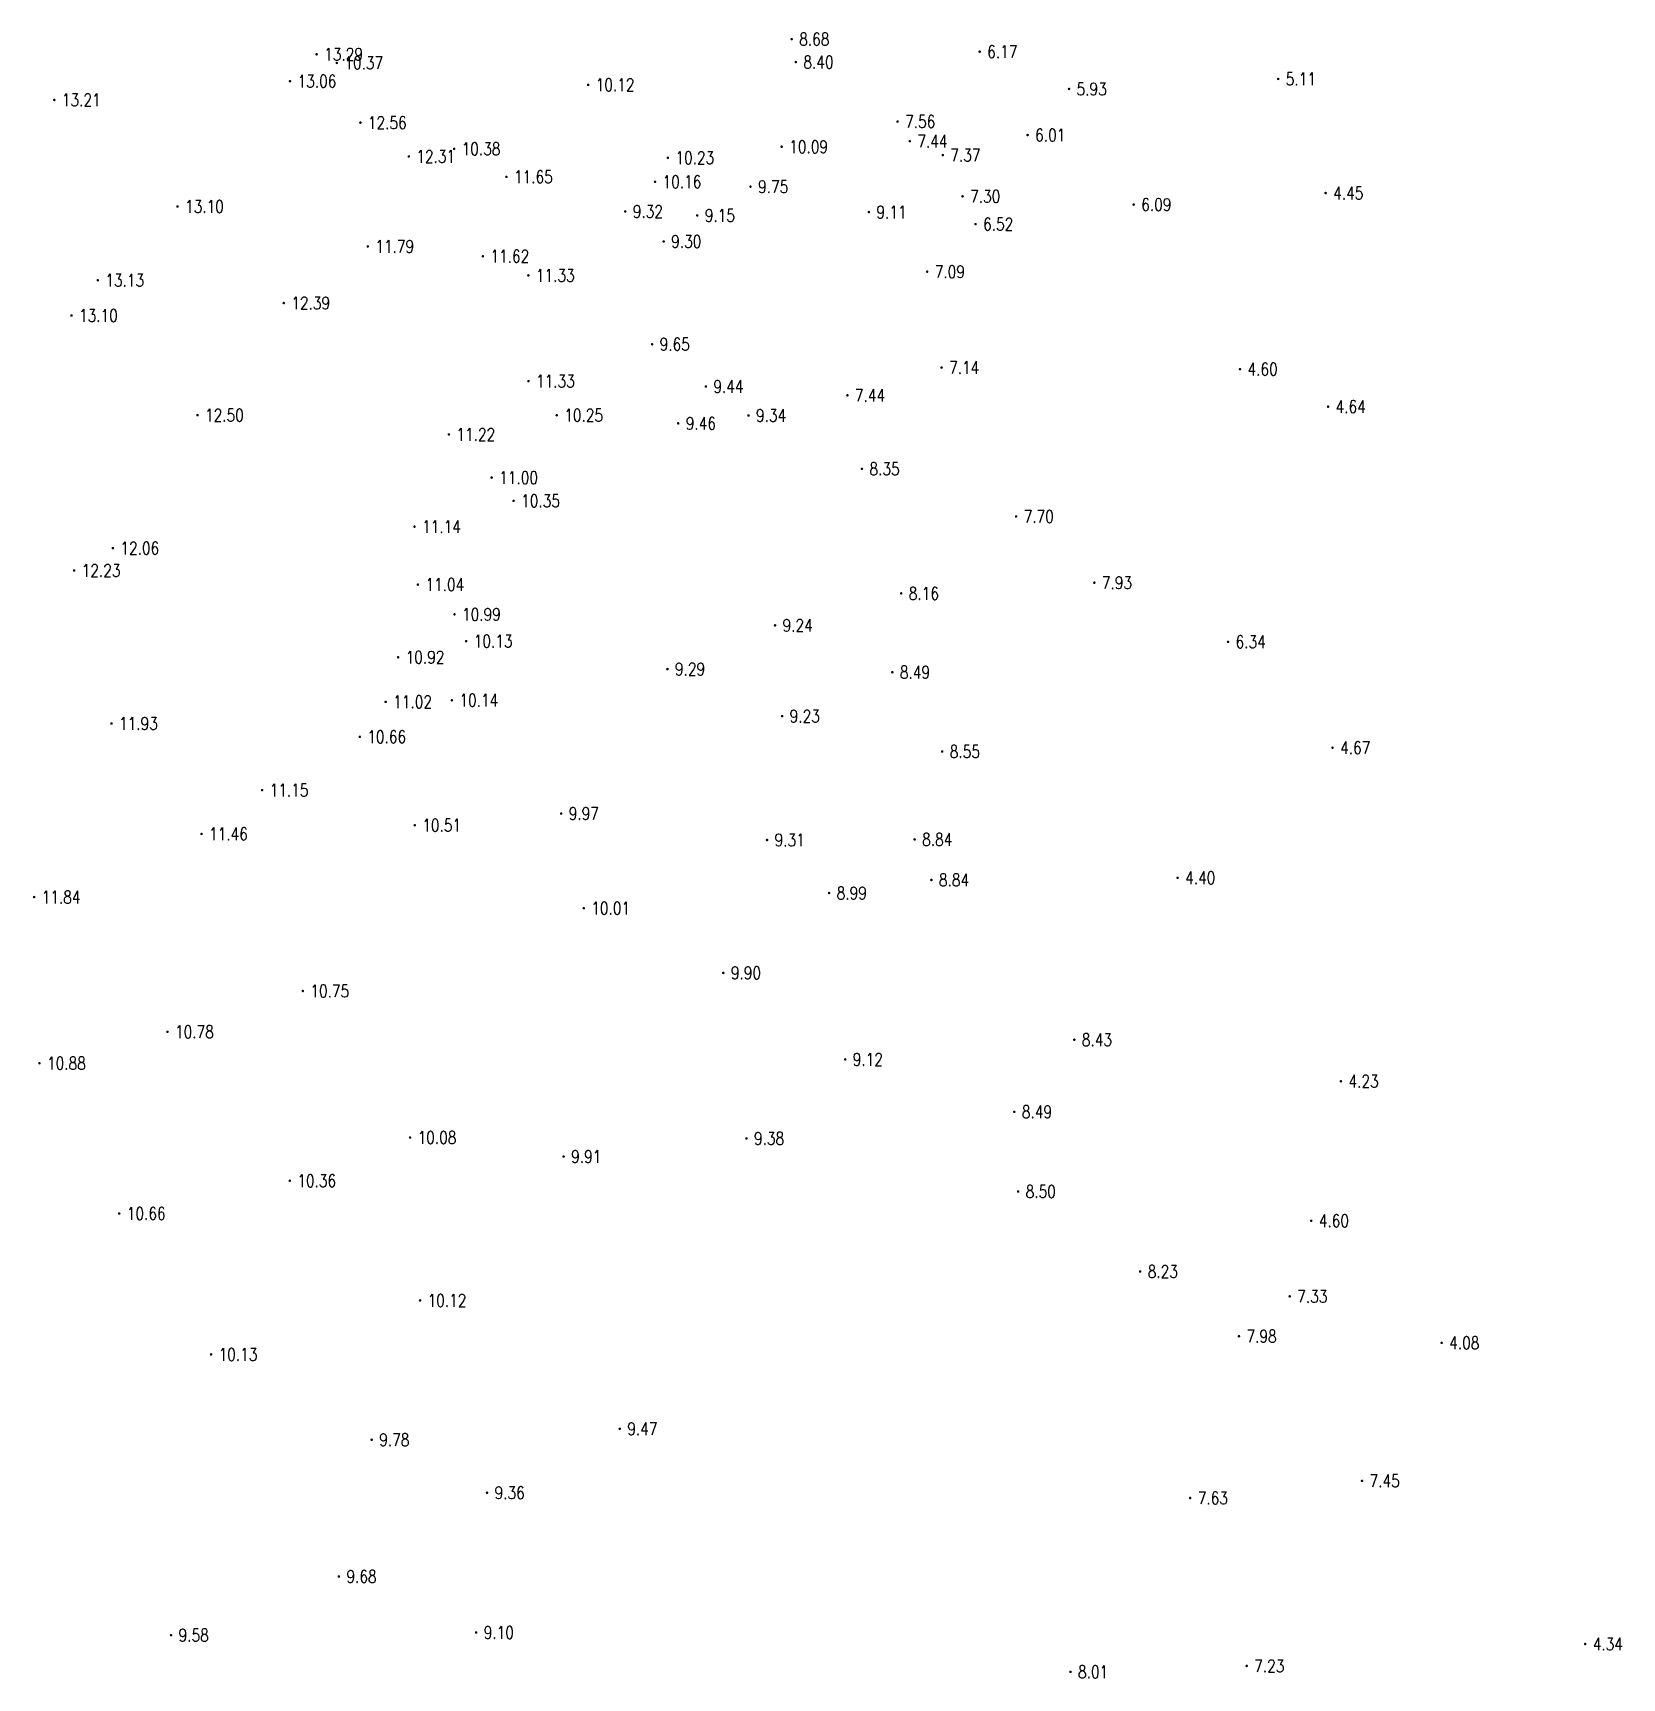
# Model space of a CAD drawing. Extents: x 476861 to 479475, y 2367369 to 2370541.
# Drawn here: x 478455.1 to 478581.5, y 2368628.1 to 2368758.9 of the extents above; entities that cross this region are included whole.
import ezdxf
from ezdxf.enums import TextEntityAlignment as Align

# ---------------------------------------------------------------- set-up
doc = ezdxf.new("R2010")
doc.units = 0
doc.header["$LTSCALE"] = 0.5
doc.layers.get('0').update_dxf_attribs({"linetype": 'CONTINUOUS'})
doc.layers.add('GCD', color=1, linetype='CONTINUOUS')
doc.styles.add('HZ', font='rs.shx', dxfattribs={"width": 0.8, "bigfont": 'hztxt.shx'})

# ---------------------------------------------------------------- blocks, each defined once
blk = doc.blocks.new('GC200')
at = {"linetype": 'Continuous', "const_width": 0.2, "flags": 128}
blk.add_lwpolyline([(-0.1, 0, 1), (0.1, 0, 1)], format="xyb", close=True, dxfattribs=at)

msp = doc.modelspace()

# ---------------------------------------------------------------- block references
at = {"layer": 'GCD', "linetype": 'Continuous'}
ref = msp.add_blockref('GC200', (478515.482, 2368758.403, 8.682), dxfattribs=dict(at, xscale=0.5, yscale=0.5, zscale=0.5))
ref.add_attrib('height', '8.68', dxfattribs={"linetype": 'Continuous', "height": 1, "style": 'HZ', "width": 0.8}).set_placement((478516.082, 2368758.403, 8.682), align=Align.MIDDLE_LEFT)
ref = msp.add_blockref('GC200', (478477.706, 2368757.202, 13.285), dxfattribs=dict(at, xscale=0.5, yscale=0.5, zscale=0.5))
ref.add_attrib('height', '13.29', dxfattribs={"linetype": 'Continuous', "height": 1, "style": 'HZ', "width": 0.8}).set_placement((478478.306, 2368757.202, 13.285), align=Align.MIDDLE_LEFT)
ref = msp.add_blockref('GC200', (478479.31, 2368756.515, 10.365), dxfattribs=dict(at, xscale=0.5, yscale=0.5, zscale=0.5))
ref.add_attrib('height', '10.37', dxfattribs={"linetype": 'Continuous', "height": 1, "style": 'HZ', "width": 0.8}).set_placement((478479.91, 2368756.515, 10.365), align=Align.MIDDLE_LEFT)
ref = msp.add_blockref('GC200', (478515.815, 2368756.585, 8.402), dxfattribs=dict(at, xscale=0.5, yscale=0.5, zscale=0.5))
ref.add_attrib('height', '8.40', dxfattribs={"linetype": 'Continuous', "height": 1, "style": 'HZ', "width": 0.8}).set_placement((478516.415, 2368756.585, 8.402), align=Align.MIDDLE_LEFT)
ref = msp.add_blockref('GC200', (478530.436, 2368757.408, 6.171), dxfattribs=dict(at, xscale=0.5, yscale=0.5, zscale=0.5))
ref.add_attrib('height', '6.17', dxfattribs={"linetype": 'Continuous', "height": 1, "style": 'HZ', "width": 0.8}).set_placement((478531.036, 2368757.408, 6.171), align=Align.MIDDLE_LEFT)
ref = msp.add_blockref('GC200', (478554.173, 2368755.243, 5.111), dxfattribs=dict(at, xscale=0.5, yscale=0.5, zscale=0.5))
ref.add_attrib('height', '5.11', dxfattribs={"linetype": 'Continuous', "height": 1, "style": 'HZ', "width": 0.8}).set_placement((478554.773, 2368755.243, 5.111), align=Align.MIDDLE_LEFT)
ref = msp.add_blockref('GC200', (478475.587, 2368755.06, 13.064), dxfattribs=dict(at, xscale=0.5, yscale=0.5, zscale=0.5))
ref.add_attrib('height', '13.06', dxfattribs={"linetype": 'Continuous', "height": 1, "style": 'HZ', "width": 0.8}).set_placement((478476.187, 2368755.06, 13.064), align=Align.MIDDLE_LEFT)
ref = msp.add_blockref('GC200', (478499.297, 2368754.777, 10.122), dxfattribs=dict(at, xscale=0.5, yscale=0.5, zscale=0.5))
ref.add_attrib('height', '10.12', dxfattribs={"linetype": 'Continuous', "height": 1, "style": 'HZ', "width": 0.8}).set_placement((478499.897, 2368754.777, 10.122), align=Align.MIDDLE_LEFT)
ref = msp.add_blockref('GC200', (478537.537, 2368754.443, 5.931), dxfattribs=dict(at, xscale=0.5, yscale=0.5, zscale=0.5))
ref.add_attrib('height', '5.93', dxfattribs={"linetype": 'Continuous', "height": 1, "style": 'HZ', "width": 0.8}).set_placement((478538.137, 2368754.443, 5.931), align=Align.MIDDLE_LEFT)
ref = msp.add_blockref('GC200', (478456.844, 2368753.571, 13.209), dxfattribs=dict(at, xscale=0.5, yscale=0.5, zscale=0.5))
ref.add_attrib('height', '13.21', dxfattribs={"linetype": 'Continuous', "height": 1, "style": 'HZ', "width": 0.8}).set_placement((478457.444, 2368753.571, 13.209), align=Align.MIDDLE_LEFT)
ref = msp.add_blockref('GC200', (478481.182, 2368751.766, 12.56), dxfattribs=dict(at, xscale=0.5, yscale=0.5, zscale=0.5))
ref.add_attrib('height', '12.56', dxfattribs={"linetype": 'Continuous', "height": 1, "style": 'HZ', "width": 0.8}).set_placement((478481.782, 2368751.766, 12.56), align=Align.MIDDLE_LEFT)
ref = msp.add_blockref('GC200', (478523.903, 2368751.85, 7.56), dxfattribs=dict(at, xscale=0.5, yscale=0.5, zscale=0.5))
ref.add_attrib('height', '7.56', dxfattribs={"linetype": 'Continuous', "height": 1, "style": 'HZ', "width": 0.8}).set_placement((478524.503, 2368751.85, 7.56), align=Align.MIDDLE_LEFT)
ref = msp.add_blockref('GC200', (478524.875, 2368750.288, 7.439), dxfattribs=dict(at, xscale=0.5, yscale=0.5, zscale=0.5))
ref.add_attrib('height', '7.44', dxfattribs={"linetype": 'Continuous', "height": 1, "style": 'HZ', "width": 0.8}).set_placement((478525.475, 2368750.288, 7.439), align=Align.MIDDLE_LEFT)
ref = msp.add_blockref('GC200', (478534.246, 2368750.782, 6.014), dxfattribs=dict(at, xscale=0.5, yscale=0.5, zscale=0.5))
ref.add_attrib('height', '6.01', dxfattribs={"linetype": 'Continuous', "height": 1, "style": 'HZ', "width": 0.8}).set_placement((478534.846, 2368750.782, 6.014), align=Align.MIDDLE_LEFT)
ref = msp.add_blockref('GC200', (478485.033, 2368749.078, 12.31), dxfattribs=dict(at, xscale=0.5, yscale=0.5, zscale=0.5))
ref.add_attrib('height', '12.31', dxfattribs={"linetype": 'Continuous', "height": 1, "style": 'HZ', "width": 0.8}).set_placement((478485.633, 2368749.078, 12.31), align=Align.MIDDLE_LEFT)
ref = msp.add_blockref('GC200', (478488.636, 2368749.683, 10.377), dxfattribs=dict(at, xscale=0.5, yscale=0.5, zscale=0.5))
ref.add_attrib('height', '10.38', dxfattribs={"linetype": 'Continuous', "height": 1, "style": 'HZ', "width": 0.8}).set_placement((478489.236, 2368749.683, 10.377), align=Align.MIDDLE_LEFT)
ref = msp.add_blockref('GC200', (478505.638, 2368748.974, 10.23), dxfattribs=dict(at, xscale=0.5, yscale=0.5, zscale=0.5))
ref.add_attrib('height', '10.23', dxfattribs={"linetype": 'Continuous', "height": 1, "style": 'HZ', "width": 0.8}).set_placement((478506.238, 2368748.974, 10.23), align=Align.MIDDLE_LEFT)
ref = msp.add_blockref('GC200', (478514.686, 2368749.851, 10.09), dxfattribs=dict(at, xscale=0.5, yscale=0.5, zscale=0.5))
ref.add_attrib('height', '10.09', dxfattribs={"linetype": 'Continuous', "height": 1, "style": 'HZ', "width": 0.8}).set_placement((478515.286, 2368749.851, 10.09), align=Align.MIDDLE_LEFT)
ref = msp.add_blockref('GC200', (478527.499, 2368749.185, 7.37), dxfattribs=dict(at, xscale=0.5, yscale=0.5, zscale=0.5))
ref.add_attrib('height', '7.37', dxfattribs={"linetype": 'Continuous', "height": 1, "style": 'HZ', "width": 0.8}).set_placement((478528.099, 2368749.185, 7.37), align=Align.MIDDLE_LEFT)
ref = msp.add_blockref('GC200', (478492.797, 2368747.453, 11.65), dxfattribs=dict(at, xscale=0.5, yscale=0.5, zscale=0.5))
ref.add_attrib('height', '11.65', dxfattribs={"linetype": 'Continuous', "height": 1, "style": 'HZ', "width": 0.8}).set_placement((478493.397, 2368747.453, 11.65), align=Align.MIDDLE_LEFT)
ref = msp.add_blockref('GC200', (478504.616, 2368747.065, 10.16), dxfattribs=dict(at, xscale=0.5, yscale=0.5, zscale=0.5))
ref.add_attrib('height', '10.16', dxfattribs={"linetype": 'Continuous', "height": 1, "style": 'HZ', "width": 0.8}).set_placement((478505.216, 2368747.065, 10.16), align=Align.MIDDLE_LEFT)
ref = msp.add_blockref('GC200', (478512.21, 2368746.675, 9.745), dxfattribs=dict(at, xscale=0.5, yscale=0.5, zscale=0.5))
ref.add_attrib('height', '9.75', dxfattribs={"linetype": 'Continuous', "height": 1, "style": 'HZ', "width": 0.8}).set_placement((478512.81, 2368746.675, 9.745), align=Align.MIDDLE_LEFT)
ref = msp.add_blockref('GC200', (478557.943, 2368746.167, 4.445), dxfattribs=dict(at, xscale=0.5, yscale=0.5, zscale=0.5))
ref.add_attrib('height', '4.45', dxfattribs={"linetype": 'Continuous', "height": 1, "style": 'HZ', "width": 0.8}).set_placement((478558.543, 2368746.167, 4.445), align=Align.MIDDLE_LEFT)
ref = msp.add_blockref('GC200', (478466.642, 2368745.097, 13.099), dxfattribs=dict(at, xscale=0.5, yscale=0.5, zscale=0.5))
ref.add_attrib('height', '13.10', dxfattribs={"linetype": 'Continuous', "height": 1, "style": 'HZ', "width": 0.8}).set_placement((478467.242, 2368745.097, 13.099), align=Align.MIDDLE_LEFT)
ref = msp.add_blockref('GC200', (478502.248, 2368744.704, 9.324), dxfattribs=dict(at, xscale=0.5, yscale=0.5, zscale=0.5))
ref.add_attrib('height', '9.32', dxfattribs={"linetype": 'Continuous', "height": 1, "style": 'HZ', "width": 0.8}).set_placement((478502.848, 2368744.704, 9.324), align=Align.MIDDLE_LEFT)
ref = msp.add_blockref('GC200', (478529.074, 2368745.905, 7.304), dxfattribs=dict(at, xscale=0.5, yscale=0.5, zscale=0.5))
ref.add_attrib('height', '7.30', dxfattribs={"linetype": 'Continuous', "height": 1, "style": 'HZ', "width": 0.8}).set_placement((478529.674, 2368745.905, 7.304), align=Align.MIDDLE_LEFT)
ref = msp.add_blockref('GC200', (478542.68, 2368745.246, 6.094), dxfattribs=dict(at, xscale=0.5, yscale=0.5, zscale=0.5))
ref.add_attrib('height', '6.09', dxfattribs={"linetype": 'Continuous', "height": 1, "style": 'HZ', "width": 0.8}).set_placement((478543.28, 2368745.246, 6.094), align=Align.MIDDLE_LEFT)
ref = msp.add_blockref('GC200', (478507.973, 2368744.388, 9.145), dxfattribs=dict(at, xscale=0.5, yscale=0.5, zscale=0.5))
ref.add_attrib('height', '9.15', dxfattribs={"linetype": 'Continuous', "height": 1, "style": 'HZ', "width": 0.8}).set_placement((478508.573, 2368744.388, 9.145), align=Align.MIDDLE_LEFT)
ref = msp.add_blockref('GC200', (478521.62, 2368744.654, 9.111), dxfattribs=dict(at, xscale=0.5, yscale=0.5, zscale=0.5))
ref.add_attrib('height', '9.11', dxfattribs={"linetype": 'Continuous', "height": 1, "style": 'HZ', "width": 0.8}).set_placement((478522.22, 2368744.654, 9.111), align=Align.MIDDLE_LEFT)
ref = msp.add_blockref('GC200', (478530.105, 2368743.697, 6.516), dxfattribs=dict(at, xscale=0.5, yscale=0.5, zscale=0.5))
ref.add_attrib('height', '6.52', dxfattribs={"linetype": 'Continuous', "height": 1, "style": 'HZ', "width": 0.8}).set_placement((478530.705, 2368743.697, 6.516), align=Align.MIDDLE_LEFT)
ref = msp.add_blockref('GC200', (478505.3, 2368742.315, 9.297), dxfattribs=dict(at, xscale=0.5, yscale=0.5, zscale=0.5))
ref.add_attrib('height', '9.30', dxfattribs={"linetype": 'Continuous', "height": 1, "style": 'HZ', "width": 0.8}).set_placement((478505.9, 2368742.315, 9.297), align=Align.MIDDLE_LEFT)
ref = msp.add_blockref('GC200', (478481.771, 2368741.923, 11.79), dxfattribs=dict(at, xscale=0.5, yscale=0.5, zscale=0.5))
ref.add_attrib('height', '11.79', dxfattribs={"linetype": 'Continuous', "height": 1, "style": 'HZ', "width": 0.8}).set_placement((478482.371, 2368741.923, 11.79), align=Align.MIDDLE_LEFT)
ref = msp.add_blockref('GC200', (478490.926, 2368741.14, 11.616), dxfattribs=dict(at, xscale=0.5, yscale=0.5, zscale=0.5))
ref.add_attrib('height', '11.62', dxfattribs={"linetype": 'Continuous', "height": 1, "style": 'HZ', "width": 0.8}).set_placement((478491.526, 2368741.14, 11.616), align=Align.MIDDLE_LEFT)
ref = msp.add_blockref('GC200', (478494.541, 2368739.619, 11.33), dxfattribs=dict(at, xscale=0.5, yscale=0.5, zscale=0.5))
ref.add_attrib('height', '11.33', dxfattribs={"linetype": 'Continuous', "height": 1, "style": 'HZ', "width": 0.8}).set_placement((478495.141, 2368739.619, 11.33), align=Align.MIDDLE_LEFT)
ref = msp.add_blockref('GC200', (478526.258, 2368739.913, 7.09), dxfattribs=dict(at, xscale=0.5, yscale=0.5, zscale=0.5))
ref.add_attrib('height', '7.09', dxfattribs={"linetype": 'Continuous', "height": 1, "style": 'HZ', "width": 0.8}).set_placement((478526.858, 2368739.913, 7.09), align=Align.MIDDLE_LEFT)
ref = msp.add_blockref('GC200', (478460.303, 2368739.232, 13.133), dxfattribs=dict(at, xscale=0.5, yscale=0.5, zscale=0.5))
ref.add_attrib('height', '13.13', dxfattribs={"linetype": 'Continuous', "height": 1, "style": 'HZ', "width": 0.8}).set_placement((478460.903, 2368739.232, 13.133), align=Align.MIDDLE_LEFT)
ref = msp.add_blockref('GC200', (478475.089, 2368737.421, 12.394), dxfattribs=dict(at, xscale=0.5, yscale=0.5, zscale=0.5))
ref.add_attrib('height', '12.39', dxfattribs={"linetype": 'Continuous', "height": 1, "style": 'HZ', "width": 0.8}).set_placement((478475.689, 2368737.421, 12.394), align=Align.MIDDLE_LEFT)
ref = msp.add_blockref('GC200', (478458.209, 2368736.429, 13.1), dxfattribs=dict(at, xscale=0.5, yscale=0.5, zscale=0.5))
ref.add_attrib('height', '13.10', dxfattribs={"linetype": 'Continuous', "height": 1, "style": 'HZ', "width": 0.8}).set_placement((478458.809, 2368736.429, 13.1), align=Align.MIDDLE_LEFT)
ref = msp.add_blockref('GC200', (478504.384, 2368734.143, 9.653), dxfattribs=dict(at, xscale=0.5, yscale=0.5, zscale=0.5))
ref.add_attrib('height', '9.65', dxfattribs={"linetype": 'Continuous', "height": 1, "style": 'HZ', "width": 0.8}).set_placement((478504.984, 2368734.143, 9.653), align=Align.MIDDLE_LEFT)
ref = msp.add_blockref('GC200', (478527.403, 2368732.287, 7.14), dxfattribs=dict(at, xscale=0.5, yscale=0.5, zscale=0.5))
ref.add_attrib('height', '7.14', dxfattribs={"linetype": 'Continuous', "height": 1, "style": 'HZ', "width": 0.8}).set_placement((478528.003, 2368732.287, 7.14), align=Align.MIDDLE_LEFT)
ref = msp.add_blockref('GC200', (478551.133, 2368732.16, 4.6), dxfattribs=dict(at, xscale=0.5, yscale=0.5, zscale=0.5))
ref.add_attrib('height', '4.60', dxfattribs={"linetype": 'Continuous', "height": 1, "style": 'HZ', "width": 0.8}).set_placement((478551.733, 2368732.16, 4.6), align=Align.MIDDLE_LEFT)
ref = msp.add_blockref('GC200', (478494.551, 2368731.214, 11.33), dxfattribs=dict(at, xscale=0.5, yscale=0.5, zscale=0.5))
ref.add_attrib('height', '11.33', dxfattribs={"linetype": 'Continuous', "height": 1, "style": 'HZ', "width": 0.8}).set_placement((478495.151, 2368731.214, 11.33), align=Align.MIDDLE_LEFT)
ref = msp.add_blockref('GC200', (478508.658, 2368730.783, 9.44), dxfattribs=dict(at, xscale=0.5, yscale=0.5, zscale=0.5))
ref.add_attrib('height', '9.44', dxfattribs={"linetype": 'Continuous', "height": 1, "style": 'HZ', "width": 0.8}).set_placement((478509.258, 2368730.783, 9.44), align=Align.MIDDLE_LEFT)
ref = msp.add_blockref('GC200', (478519.914, 2368730.083, 7.44), dxfattribs=dict(at, xscale=0.5, yscale=0.5, zscale=0.5))
ref.add_attrib('height', '7.44', dxfattribs={"linetype": 'Continuous', "height": 1, "style": 'HZ', "width": 0.8}).set_placement((478520.514, 2368730.083, 7.44), align=Align.MIDDLE_LEFT)
ref = msp.add_blockref('GC200', (478558.14, 2368729.181, 4.64), dxfattribs=dict(at, xscale=0.5, yscale=0.5, zscale=0.5))
ref.add_attrib('height', '4.64', dxfattribs={"linetype": 'Continuous', "height": 1, "style": 'HZ', "width": 0.8}).set_placement((478558.74, 2368729.181, 4.64), align=Align.MIDDLE_LEFT)
ref = msp.add_blockref('GC200', (478468.228, 2368728.503, 12.504), dxfattribs=dict(at, xscale=0.5, yscale=0.5, zscale=0.5))
ref.add_attrib('height', '12.50', dxfattribs={"linetype": 'Continuous', "height": 1, "style": 'HZ', "width": 0.8}).set_placement((478468.828, 2368728.503, 12.504), align=Align.MIDDLE_LEFT)
ref = msp.add_blockref('GC200', (478496.798, 2368728.497, 10.25), dxfattribs=dict(at, xscale=0.5, yscale=0.5, zscale=0.5))
ref.add_attrib('height', '10.25', dxfattribs={"linetype": 'Continuous', "height": 1, "style": 'HZ', "width": 0.8}).set_placement((478497.398, 2368728.497, 10.25), align=Align.MIDDLE_LEFT)
ref = msp.add_blockref('GC200', (478506.46, 2368727.853, 9.458), dxfattribs=dict(at, xscale=0.5, yscale=0.5, zscale=0.5))
ref.add_attrib('height', '9.46', dxfattribs={"linetype": 'Continuous', "height": 1, "style": 'HZ', "width": 0.8}).set_placement((478507.06, 2368727.853, 9.458), align=Align.MIDDLE_LEFT)
ref = msp.add_blockref('GC200', (478512.047, 2368728.481, 9.341), dxfattribs=dict(at, xscale=0.5, yscale=0.5, zscale=0.5))
ref.add_attrib('height', '9.34', dxfattribs={"linetype": 'Continuous', "height": 1, "style": 'HZ', "width": 0.8}).set_placement((478512.647, 2368728.481, 9.341), align=Align.MIDDLE_LEFT)
ref = msp.add_blockref('GC200', (478488.22, 2368726.972, 11.22), dxfattribs=dict(at, xscale=0.5, yscale=0.5, zscale=0.5))
ref.add_attrib('height', '11.22', dxfattribs={"linetype": 'Continuous', "height": 1, "style": 'HZ', "width": 0.8}).set_placement((478488.82, 2368726.972, 11.22), align=Align.MIDDLE_LEFT)
ref = msp.add_blockref('GC200', (478521.069, 2368724.235, 8.352), dxfattribs=dict(at, xscale=0.5, yscale=0.5, zscale=0.5))
ref.add_attrib('height', '8.35', dxfattribs={"linetype": 'Continuous', "height": 1, "style": 'HZ', "width": 0.8}).set_placement((478521.669, 2368724.235, 8.352), align=Align.MIDDLE_LEFT)
ref = msp.add_blockref('GC200', (478491.623, 2368723.536, 10.996), dxfattribs=dict(at, xscale=0.5, yscale=0.5, zscale=0.5))
ref.add_attrib('height', '11.00', dxfattribs={"linetype": 'Continuous', "height": 1, "style": 'HZ', "width": 0.8}).set_placement((478492.223, 2368723.536, 10.996), align=Align.MIDDLE_LEFT)
ref = msp.add_blockref('GC200', (478493.368, 2368721.689, 10.35), dxfattribs=dict(at, xscale=0.5, yscale=0.5, zscale=0.5))
ref.add_attrib('height', '10.35', dxfattribs={"linetype": 'Continuous', "height": 1, "style": 'HZ', "width": 0.8}).set_placement((478493.968, 2368721.689, 10.35), align=Align.MIDDLE_LEFT)
ref = msp.add_blockref('GC200', (478533.333, 2368720.452, 7.7), dxfattribs=dict(at, xscale=0.5, yscale=0.5, zscale=0.5))
ref.add_attrib('height', '7.70', dxfattribs={"linetype": 'Continuous', "height": 1, "style": 'HZ', "width": 0.8}).set_placement((478533.933, 2368720.452, 7.7), align=Align.MIDDLE_LEFT)
ref = msp.add_blockref('GC200', (478485.49, 2368719.638, 11.14), dxfattribs=dict(at, xscale=0.5, yscale=0.5, zscale=0.5))
ref.add_attrib('height', '11.14', dxfattribs={"linetype": 'Continuous', "height": 1, "style": 'HZ', "width": 0.8}).set_placement((478486.09, 2368719.638, 11.14), align=Align.MIDDLE_LEFT)
ref = msp.add_blockref('GC200', (478461.499, 2368717.927, 12.063), dxfattribs=dict(at, xscale=0.5, yscale=0.5, zscale=0.5))
ref.add_attrib('height', '12.06', dxfattribs={"linetype": 'Continuous', "height": 1, "style": 'HZ', "width": 0.8}).set_placement((478462.099, 2368717.927, 12.063), align=Align.MIDDLE_LEFT)
ref = msp.add_blockref('GC200', (478458.42, 2368716.151, 12.228), dxfattribs=dict(at, xscale=0.5, yscale=0.5, zscale=0.5))
ref.add_attrib('height', '12.23', dxfattribs={"linetype": 'Continuous', "height": 1, "style": 'HZ', "width": 0.8}).set_placement((478459.02, 2368716.151, 12.228), align=Align.MIDDLE_LEFT)
ref = msp.add_blockref('GC200', (478485.757, 2368715.03, 11.041), dxfattribs=dict(at, xscale=0.5, yscale=0.5, zscale=0.5))
ref.add_attrib('height', '11.04', dxfattribs={"linetype": 'Continuous', "height": 1, "style": 'HZ', "width": 0.8}).set_placement((478486.357, 2368715.03, 11.041), align=Align.MIDDLE_LEFT)
ref = msp.add_blockref('GC200', (478539.548, 2368715.181, 7.93), dxfattribs=dict(at, xscale=0.5, yscale=0.5, zscale=0.5))
ref.add_attrib('height', '7.93', dxfattribs={"linetype": 'Continuous', "height": 1, "style": 'HZ', "width": 0.8}).set_placement((478540.148, 2368715.181, 7.93), align=Align.MIDDLE_LEFT)
ref = msp.add_blockref('GC200', (478524.195, 2368714.332, 8.165), dxfattribs=dict(at, xscale=0.5, yscale=0.5, zscale=0.5))
ref.add_attrib('height', '8.16', dxfattribs={"linetype": 'Continuous', "height": 1, "style": 'HZ', "width": 0.8}).set_placement((478524.795, 2368714.332, 8.165), align=Align.MIDDLE_LEFT)
ref = msp.add_blockref('GC200', (478488.666, 2368712.664, 10.991), dxfattribs=dict(at, xscale=0.5, yscale=0.5, zscale=0.5))
ref.add_attrib('height', '10.99', dxfattribs={"linetype": 'Continuous', "height": 1, "style": 'HZ', "width": 0.8}).set_placement((478489.266, 2368712.664, 10.991), align=Align.MIDDLE_LEFT)
ref = msp.add_blockref('GC200', (478514.159, 2368711.789, 9.24), dxfattribs=dict(at, xscale=0.5, yscale=0.5, zscale=0.5))
ref.add_attrib('height', '9.24', dxfattribs={"linetype": 'Continuous', "height": 1, "style": 'HZ', "width": 0.8}).set_placement((478514.759, 2368711.789, 9.24), align=Align.MIDDLE_LEFT)
ref = msp.add_blockref('GC200', (478489.601, 2368710.532, 10.131), dxfattribs=dict(at, xscale=0.5, yscale=0.5, zscale=0.5))
ref.add_attrib('height', '10.13', dxfattribs={"linetype": 'Continuous', "height": 1, "style": 'HZ', "width": 0.8}).set_placement((478490.201, 2368710.532, 10.131), align=Align.MIDDLE_LEFT)
ref = msp.add_blockref('GC200', (478550.185, 2368710.476, 6.34), dxfattribs=dict(at, xscale=0.5, yscale=0.5, zscale=0.5))
ref.add_attrib('height', '6.34', dxfattribs={"linetype": 'Continuous', "height": 1, "style": 'HZ', "width": 0.8}).set_placement((478550.785, 2368710.476, 6.34), align=Align.MIDDLE_LEFT)
ref = msp.add_blockref('GC200', (478484.183, 2368709.25, 10.918), dxfattribs=dict(at, xscale=0.5, yscale=0.5, zscale=0.5))
ref.add_attrib('height', '10.92', dxfattribs={"linetype": 'Continuous', "height": 1, "style": 'HZ', "width": 0.8}).set_placement((478484.783, 2368709.25, 10.918), align=Align.MIDDLE_LEFT)
ref = msp.add_blockref('GC200', (478505.598, 2368708.313, 9.293), dxfattribs=dict(at, xscale=0.5, yscale=0.5, zscale=0.5))
ref.add_attrib('height', '9.29', dxfattribs={"linetype": 'Continuous', "height": 1, "style": 'HZ', "width": 0.8}).set_placement((478506.198, 2368708.313, 9.293), align=Align.MIDDLE_LEFT)
ref = msp.add_blockref('GC200', (478523.486, 2368708.061, 8.487), dxfattribs=dict(at, xscale=0.5, yscale=0.5, zscale=0.5))
ref.add_attrib('height', '8.49', dxfattribs={"linetype": 'Continuous', "height": 1, "style": 'HZ', "width": 0.8}).set_placement((478524.086, 2368708.061, 8.487), align=Align.MIDDLE_LEFT)
ref = msp.add_blockref('GC200', (478483.194, 2368705.701, 11.023), dxfattribs=dict(at, xscale=0.5, yscale=0.5, zscale=0.5))
ref.add_attrib('height', '11.02', dxfattribs={"linetype": 'Continuous', "height": 1, "style": 'HZ', "width": 0.8}).set_placement((478483.794, 2368705.701, 11.023), align=Align.MIDDLE_LEFT)
ref = msp.add_blockref('GC200', (478488.461, 2368705.832, 10.139), dxfattribs=dict(at, xscale=0.5, yscale=0.5, zscale=0.5))
ref.add_attrib('height', '10.14', dxfattribs={"linetype": 'Continuous', "height": 1, "style": 'HZ', "width": 0.8}).set_placement((478489.061, 2368705.832, 10.139), align=Align.MIDDLE_LEFT)
ref = msp.add_blockref('GC200', (478514.723, 2368704.569, 9.231), dxfattribs=dict(at, xscale=0.5, yscale=0.5, zscale=0.5))
ref.add_attrib('height', '9.23', dxfattribs={"linetype": 'Continuous', "height": 1, "style": 'HZ', "width": 0.8}).set_placement((478515.323, 2368704.569, 9.231), align=Align.MIDDLE_LEFT)
ref = msp.add_blockref('GC200', (478461.389, 2368703.983, 11.933), dxfattribs=dict(at, xscale=0.5, yscale=0.5, zscale=0.5))
ref.add_attrib('height', '11.93', dxfattribs={"linetype": 'Continuous', "height": 1, "style": 'HZ', "width": 0.8}).set_placement((478461.989, 2368703.983, 11.933), align=Align.MIDDLE_LEFT)
ref = msp.add_blockref('GC200', (478481.134, 2368702.924, 10.662), dxfattribs=dict(at, xscale=0.5, yscale=0.5, zscale=0.5))
ref.add_attrib('height', '10.66', dxfattribs={"linetype": 'Continuous', "height": 1, "style": 'HZ', "width": 0.8}).set_placement((478481.734, 2368702.924, 10.662), align=Align.MIDDLE_LEFT)
ref = msp.add_blockref('GC200', (478527.454, 2368701.757, 8.551), dxfattribs=dict(at, xscale=0.5, yscale=0.5, zscale=0.5))
ref.add_attrib('height', '8.55', dxfattribs={"linetype": 'Continuous', "height": 1, "style": 'HZ', "width": 0.8}).set_placement((478528.054, 2368701.757, 8.551), align=Align.MIDDLE_LEFT)
ref = msp.add_blockref('GC200', (478558.497, 2368702.061, 4.67), dxfattribs=dict(at, xscale=0.5, yscale=0.5, zscale=0.5))
ref.add_attrib('height', '4.67', dxfattribs={"linetype": 'Continuous', "height": 1, "style": 'HZ', "width": 0.8}).set_placement((478559.097, 2368702.061, 4.67), align=Align.MIDDLE_LEFT)
ref = msp.add_blockref('GC200', (478473.367, 2368698.687, 11.153), dxfattribs=dict(at, xscale=0.5, yscale=0.5, zscale=0.5))
ref.add_attrib('height', '11.15', dxfattribs={"linetype": 'Continuous', "height": 1, "style": 'HZ', "width": 0.8}).set_placement((478473.967, 2368698.687, 11.153), align=Align.MIDDLE_LEFT)
ref = msp.add_blockref('GC200', (478497.154, 2368696.822, 9.971), dxfattribs=dict(at, xscale=0.5, yscale=0.5, zscale=0.5))
ref.add_attrib('height', '9.97', dxfattribs={"linetype": 'Continuous', "height": 1, "style": 'HZ', "width": 0.8}).set_placement((478497.754, 2368696.822, 9.971), align=Align.MIDDLE_LEFT)
ref = msp.add_blockref('GC200', (478468.549, 2368695.204, 11.458), dxfattribs=dict(at, xscale=0.5, yscale=0.5, zscale=0.5))
ref.add_attrib('height', '11.46', dxfattribs={"linetype": 'Continuous', "height": 1, "style": 'HZ', "width": 0.8}).set_placement((478469.149, 2368695.204, 11.458), align=Align.MIDDLE_LEFT)
ref = msp.add_blockref('GC200', (478485.507, 2368695.893, 10.514), dxfattribs=dict(at, xscale=0.5, yscale=0.5, zscale=0.5))
ref.add_attrib('height', '10.51', dxfattribs={"linetype": 'Continuous', "height": 1, "style": 'HZ', "width": 0.8}).set_placement((478486.107, 2368695.893, 10.514), align=Align.MIDDLE_LEFT)
ref = msp.add_blockref('GC200', (478513.524, 2368694.721, 9.307), dxfattribs=dict(at, xscale=0.5, yscale=0.5, zscale=0.5))
ref.add_attrib('height', '9.31', dxfattribs={"linetype": 'Continuous', "height": 1, "style": 'HZ', "width": 0.8}).set_placement((478514.124, 2368694.721, 9.307), align=Align.MIDDLE_LEFT)
ref = msp.add_blockref('GC200', (478525.258, 2368694.767, 8.838), dxfattribs=dict(at, xscale=0.5, yscale=0.5, zscale=0.5))
ref.add_attrib('height', '8.84', dxfattribs={"linetype": 'Continuous', "height": 1, "style": 'HZ', "width": 0.8}).set_placement((478525.858, 2368694.767, 8.838), align=Align.MIDDLE_LEFT)
ref = msp.add_blockref('GC200', (478526.591, 2368691.543, 8.836), dxfattribs=dict(at, xscale=0.5, yscale=0.5, zscale=0.5))
ref.add_attrib('height', '8.84', dxfattribs={"linetype": 'Continuous', "height": 1, "style": 'HZ', "width": 0.8}).set_placement((478527.191, 2368691.543, 8.836), align=Align.MIDDLE_LEFT)
ref = msp.add_blockref('GC200', (478546.172, 2368691.716, 4.4), dxfattribs=dict(at, xscale=0.5, yscale=0.5, zscale=0.5))
ref.add_attrib('height', '4.40', dxfattribs={"linetype": 'Continuous', "height": 1, "style": 'HZ', "width": 0.8}).set_placement((478546.772, 2368691.716, 4.4), align=Align.MIDDLE_LEFT)
ref = msp.add_blockref('GC200', (478455.241, 2368690.181, 11.837), dxfattribs=dict(at, xscale=0.5, yscale=0.5, zscale=0.5))
ref.add_attrib('height', '11.84', dxfattribs={"linetype": 'Continuous', "height": 1, "style": 'HZ', "width": 0.8}).set_placement((478455.841, 2368690.181, 11.837), align=Align.MIDDLE_LEFT)
ref = msp.add_blockref('GC200', (478518.461, 2368690.502, 8.989), dxfattribs=dict(at, xscale=0.5, yscale=0.5, zscale=0.5))
ref.add_attrib('height', '8.99', dxfattribs={"linetype": 'Continuous', "height": 1, "style": 'HZ', "width": 0.8}).set_placement((478519.061, 2368690.502, 8.989), align=Align.MIDDLE_LEFT)
ref = msp.add_blockref('GC200', (478498.947, 2368689.297, 10.011), dxfattribs=dict(at, xscale=0.5, yscale=0.5, zscale=0.5))
ref.add_attrib('height', '10.01', dxfattribs={"linetype": 'Continuous', "height": 1, "style": 'HZ', "width": 0.8}).set_placement((478499.547, 2368689.297, 10.011), align=Align.MIDDLE_LEFT)
ref = msp.add_blockref('GC200', (478510.046, 2368684.148, 9.901), dxfattribs=dict(at, xscale=0.5, yscale=0.5, zscale=0.5))
ref.add_attrib('height', '9.90', dxfattribs={"linetype": 'Continuous', "height": 1, "style": 'HZ', "width": 0.8}).set_placement((478510.646, 2368684.148, 9.901), align=Align.MIDDLE_LEFT)
ref = msp.add_blockref('GC200', (478476.609, 2368682.712, 10.748), dxfattribs=dict(at, xscale=0.5, yscale=0.5, zscale=0.5))
ref.add_attrib('height', '10.75', dxfattribs={"linetype": 'Continuous', "height": 1, "style": 'HZ', "width": 0.8}).set_placement((478477.209, 2368682.712, 10.748), align=Align.MIDDLE_LEFT)
ref = msp.add_blockref('GC200', (478465.843, 2368679.47, 10.775), dxfattribs=dict(at, xscale=0.5, yscale=0.5, zscale=0.5))
ref.add_attrib('height', '10.78', dxfattribs={"linetype": 'Continuous', "height": 1, "style": 'HZ', "width": 0.8}).set_placement((478466.443, 2368679.47, 10.775), align=Align.MIDDLE_LEFT)
ref = msp.add_blockref('GC200', (478537.956, 2368678.837, 8.43), dxfattribs=dict(at, xscale=0.5, yscale=0.5, zscale=0.5))
ref.add_attrib('height', '8.43', dxfattribs={"linetype": 'Continuous', "height": 1, "style": 'HZ', "width": 0.8}).set_placement((478538.556, 2368678.837, 8.43), align=Align.MIDDLE_LEFT)
ref = msp.add_blockref('GC200', (478455.664, 2368676.965, 10.882), dxfattribs=dict(at, xscale=0.5, yscale=0.5, zscale=0.5))
ref.add_attrib('height', '10.88', dxfattribs={"linetype": 'Continuous', "height": 1, "style": 'HZ', "width": 0.8}).set_placement((478456.264, 2368676.965, 10.882), align=Align.MIDDLE_LEFT)
ref = msp.add_blockref('GC200', (478519.738, 2368677.272, 9.121), dxfattribs=dict(at, xscale=0.5, yscale=0.5, zscale=0.5))
ref.add_attrib('height', '9.12', dxfattribs={"linetype": 'Continuous', "height": 1, "style": 'HZ', "width": 0.8}).set_placement((478520.338, 2368677.272, 9.121), align=Align.MIDDLE_LEFT)
ref = msp.add_blockref('GC200', (478559.16, 2368675.533, 4.23), dxfattribs=dict(at, xscale=0.5, yscale=0.5, zscale=0.5))
ref.add_attrib('height', '4.23', dxfattribs={"linetype": 'Continuous', "height": 1, "style": 'HZ', "width": 0.8}).set_placement((478559.76, 2368675.533, 4.23), align=Align.MIDDLE_LEFT)
ref = msp.add_blockref('GC200', (478533.186, 2368673.1, 8.49), dxfattribs=dict(at, xscale=0.5, yscale=0.5, zscale=0.5))
ref.add_attrib('height', '8.49', dxfattribs={"linetype": 'Continuous', "height": 1, "style": 'HZ', "width": 0.8}).set_placement((478533.786, 2368673.1, 8.49), align=Align.MIDDLE_LEFT)
ref = msp.add_blockref('GC200', (478485.136, 2368671.062, 10.078), dxfattribs=dict(at, xscale=0.5, yscale=0.5, zscale=0.5))
ref.add_attrib('height', '10.08', dxfattribs={"linetype": 'Continuous', "height": 1, "style": 'HZ', "width": 0.8}).set_placement((478485.736, 2368671.062, 10.078), align=Align.MIDDLE_LEFT)
ref = msp.add_blockref('GC200', (478511.885, 2368670.987, 9.381), dxfattribs=dict(at, xscale=0.5, yscale=0.5, zscale=0.5))
ref.add_attrib('height', '9.38', dxfattribs={"linetype": 'Continuous', "height": 1, "style": 'HZ', "width": 0.8}).set_placement((478512.485, 2368670.987, 9.381), align=Align.MIDDLE_LEFT)
ref = msp.add_blockref('GC200', (478497.346, 2368669.546, 9.906), dxfattribs=dict(at, xscale=0.5, yscale=0.5, zscale=0.5))
ref.add_attrib('height', '9.91', dxfattribs={"linetype": 'Continuous', "height": 1, "style": 'HZ', "width": 0.8}).set_placement((478497.946, 2368669.546, 9.906), align=Align.MIDDLE_LEFT)
ref = msp.add_blockref('GC200', (478475.569, 2368667.625, 10.358), dxfattribs=dict(at, xscale=0.5, yscale=0.5, zscale=0.5))
ref.add_attrib('height', '10.36', dxfattribs={"linetype": 'Continuous', "height": 1, "style": 'HZ', "width": 0.8}).set_placement((478476.169, 2368667.625, 10.358), align=Align.MIDDLE_LEFT)
ref = msp.add_blockref('GC200', (478533.491, 2368666.769, 8.502), dxfattribs=dict(at, xscale=0.5, yscale=0.5, zscale=0.5))
ref.add_attrib('height', '8.50', dxfattribs={"linetype": 'Continuous', "height": 1, "style": 'HZ', "width": 0.8}).set_placement((478534.091, 2368666.769, 8.502), align=Align.MIDDLE_LEFT)
ref = msp.add_blockref('GC200', (478462.008, 2368665.019, 10.658), dxfattribs=dict(at, xscale=0.5, yscale=0.5, zscale=0.5))
ref.add_attrib('height', '10.66', dxfattribs={"linetype": 'Continuous', "height": 1, "style": 'HZ', "width": 0.8}).set_placement((478462.608, 2368665.019, 10.658), align=Align.MIDDLE_LEFT)
ref = msp.add_blockref('GC200', (478556.801, 2368664.441, 4.6), dxfattribs=dict(at, xscale=0.5, yscale=0.5, zscale=0.5))
ref.add_attrib('height', '4.60', dxfattribs={"linetype": 'Continuous', "height": 1, "style": 'HZ', "width": 0.8}).set_placement((478557.401, 2368664.441, 4.6), align=Align.MIDDLE_LEFT)
ref = msp.add_blockref('GC200', (478543.199, 2368660.407, 8.23), dxfattribs=dict(at, xscale=0.5, yscale=0.5, zscale=0.5))
ref.add_attrib('height', '8.23', dxfattribs={"linetype": 'Continuous', "height": 1, "style": 'HZ', "width": 0.8}).set_placement((478543.799, 2368660.407, 8.23), align=Align.MIDDLE_LEFT)
ref = msp.add_blockref('GC200', (478555.089, 2368658.429, 7.33), dxfattribs=dict(at, xscale=0.5, yscale=0.5, zscale=0.5))
ref.add_attrib('height', '7.33', dxfattribs={"linetype": 'Continuous', "height": 1, "style": 'HZ', "width": 0.8}).set_placement((478555.689, 2368658.429, 7.33), align=Align.MIDDLE_LEFT)
ref = msp.add_blockref('GC200', (478485.931, 2368658.108, 10.118), dxfattribs=dict(at, xscale=0.5, yscale=0.5, zscale=0.5))
ref.add_attrib('height', '10.12', dxfattribs={"linetype": 'Continuous', "height": 1, "style": 'HZ', "width": 0.8}).set_placement((478486.531, 2368658.108, 10.118), align=Align.MIDDLE_LEFT)
ref = msp.add_blockref('GC200', (478551.05, 2368655.255, 7.98), dxfattribs=dict(at, xscale=0.5, yscale=0.5, zscale=0.5))
ref.add_attrib('height', '7.98', dxfattribs={"linetype": 'Continuous', "height": 1, "style": 'HZ', "width": 0.8}).set_placement((478551.65, 2368655.255, 7.98), align=Align.MIDDLE_LEFT)
ref = msp.add_blockref('GC200', (478567.171, 2368654.73, 4.08), dxfattribs=dict(at, xscale=0.5, yscale=0.5, zscale=0.5))
ref.add_attrib('height', '4.08', dxfattribs={"linetype": 'Continuous', "height": 1, "style": 'HZ', "width": 0.8}).set_placement((478567.771, 2368654.73, 4.08), align=Align.MIDDLE_LEFT)
ref = msp.add_blockref('GC200', (478469.31, 2368653.815, 10.131), dxfattribs=dict(at, xscale=0.5, yscale=0.5, zscale=0.5))
ref.add_attrib('height', '10.13', dxfattribs={"linetype": 'Continuous', "height": 1, "style": 'HZ', "width": 0.8}).set_placement((478469.91, 2368653.815, 10.131), align=Align.MIDDLE_LEFT)
ref = msp.add_blockref('GC200', (478501.81, 2368647.898, 9.471), dxfattribs=dict(at, xscale=0.5, yscale=0.5, zscale=0.5))
ref.add_attrib('height', '9.47', dxfattribs={"linetype": 'Continuous', "height": 1, "style": 'HZ', "width": 0.8}).set_placement((478502.41, 2368647.898, 9.471), align=Align.MIDDLE_LEFT)
ref = msp.add_blockref('GC200', (478482.081, 2368647.027, 9.775), dxfattribs=dict(at, xscale=0.5, yscale=0.5, zscale=0.5))
ref.add_attrib('height', '9.78', dxfattribs={"linetype": 'Continuous', "height": 1, "style": 'HZ', "width": 0.8}).set_placement((478482.681, 2368647.027, 9.775), align=Align.MIDDLE_LEFT)
ref = msp.add_blockref('GC200', (478491.255, 2368642.816, 9.361), dxfattribs=dict(at, xscale=0.5, yscale=0.5, zscale=0.5))
ref.add_attrib('height', '9.36', dxfattribs={"linetype": 'Continuous', "height": 1, "style": 'HZ', "width": 0.8}).set_placement((478491.855, 2368642.816, 9.361), align=Align.MIDDLE_LEFT)
ref = msp.add_blockref('GC200', (478560.838, 2368643.76, 7.45), dxfattribs=dict(at, xscale=0.5, yscale=0.5, zscale=0.5))
ref.add_attrib('height', '7.45', dxfattribs={"linetype": 'Continuous', "height": 1, "style": 'HZ', "width": 0.8}).set_placement((478561.438, 2368643.76, 7.45), align=Align.MIDDLE_LEFT)
ref = msp.add_blockref('GC200', (478547.174, 2368642.394, 7.631), dxfattribs=dict(at, xscale=0.5, yscale=0.5, zscale=0.5))
ref.add_attrib('height', '7.63', dxfattribs={"linetype": 'Continuous', "height": 1, "style": 'HZ', "width": 0.8}).set_placement((478547.774, 2368642.394, 7.631), align=Align.MIDDLE_LEFT)
ref = msp.add_blockref('GC200', (478479.475, 2368636.153, 9.676), dxfattribs=dict(at, xscale=0.5, yscale=0.5, zscale=0.5))
ref.add_attrib('height', '9.68', dxfattribs={"linetype": 'Continuous', "height": 1, "style": 'HZ', "width": 0.8}).set_placement((478480.075, 2368636.153, 9.676), align=Align.MIDDLE_LEFT)
ref = msp.add_blockref('GC200', (478466.128, 2368631.486, 9.581), dxfattribs=dict(at, xscale=0.5, yscale=0.5, zscale=0.5))
ref.add_attrib('height', '9.58', dxfattribs={"linetype": 'Continuous', "height": 1, "style": 'HZ', "width": 0.8}).set_placement((478466.728, 2368631.486, 9.581), align=Align.MIDDLE_LEFT)
ref = msp.add_blockref('GC200', (478490.393, 2368631.699, 9.104), dxfattribs=dict(at, xscale=0.5, yscale=0.5, zscale=0.5))
ref.add_attrib('height', '9.10', dxfattribs={"linetype": 'Continuous', "height": 1, "style": 'HZ', "width": 0.8}).set_placement((478490.993, 2368631.699, 9.104), align=Align.MIDDLE_LEFT)
ref = msp.add_blockref('GC200', (478578.589, 2368630.783, 4.34), dxfattribs=dict(at, xscale=0.5, yscale=0.5, zscale=0.5))
ref.add_attrib('height', '4.34', dxfattribs={"linetype": 'Continuous', "height": 1, "style": 'HZ', "width": 0.8}).set_placement((478579.189, 2368630.783, 4.34), align=Align.MIDDLE_LEFT)
ref = msp.add_blockref('GC200', (478537.654, 2368628.573, 8.007), dxfattribs=dict(at, xscale=0.5, yscale=0.5, zscale=0.5))
ref.add_attrib('height', '8.01', dxfattribs={"linetype": 'Continuous', "height": 1, "style": 'HZ', "width": 0.8}).set_placement((478538.254, 2368628.573, 8.007), align=Align.MIDDLE_LEFT)
ref = msp.add_blockref('GC200', (478551.665, 2368629.037, 7.226), dxfattribs=dict(at, xscale=0.5, yscale=0.5, zscale=0.5))
ref.add_attrib('height', '7.23', dxfattribs={"linetype": 'Continuous', "height": 1, "style": 'HZ', "width": 0.8}).set_placement((478552.265, 2368629.037, 7.226), align=Align.MIDDLE_LEFT)

doc.saveas('drawing.dxf')
